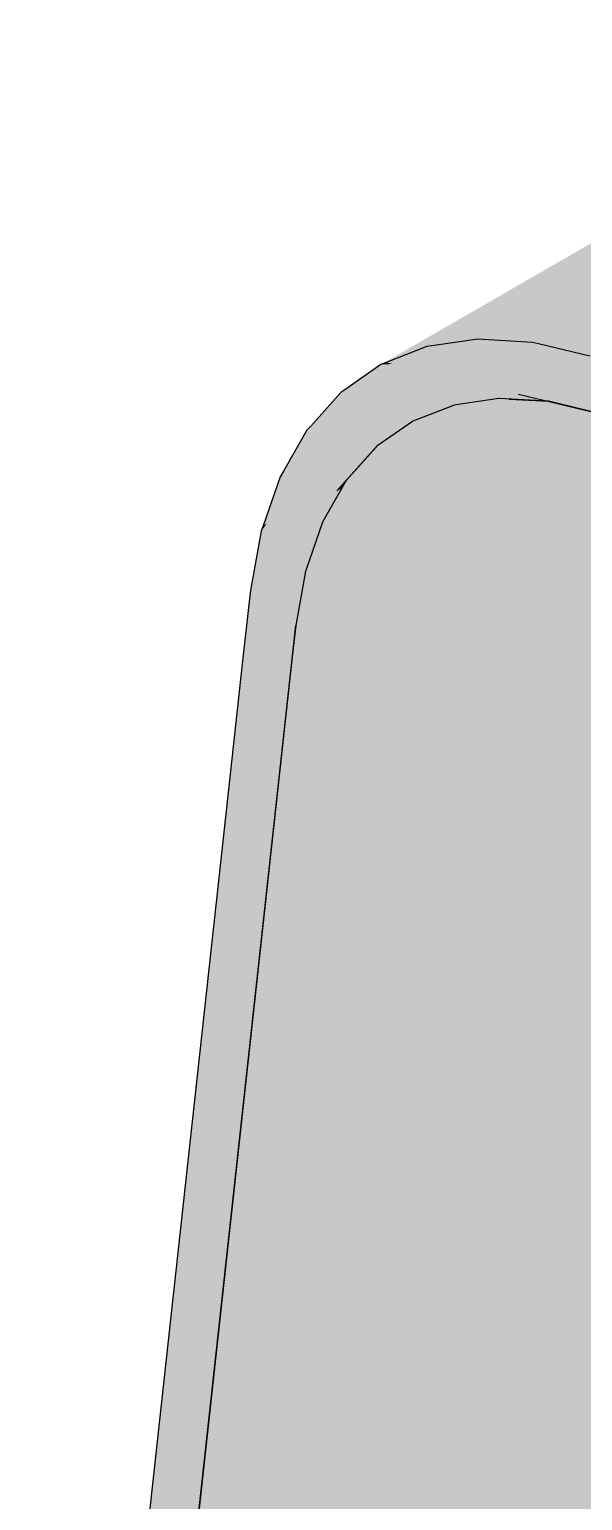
# Model space of a CAD drawing. Extents: x 0 to 2378, y 0 to 1682.
# Drawn here: x 1703.5 to 1729, y 1127.8 to 1195.7 of the extents above; entities that cross this region are included whole.
import ezdxf

# ---------------------------------------------------------------- set-up
doc = ezdxf.new("R2010")
doc.units = 0
doc.layers.add('SOMBRA', color=8, linetype='CONTINUOUS')
doc.layers.add('VISIBLE', color=7, linetype='CONTINUOUS')

msp = doc.modelspace()

# ---------------------------------------------------------------- linework, layer by layer
at = {"layer": 'SOMBRA', "color": 254}
for points in [[(1748.9395, 1195.6587), (1744.387, 1193.9355), (1724.1907, 1181.37)], [(1746.6667, 1194.182), (1748.9395, 1195.6587), (1724.1907, 1181.37)], [(1751.4638, 1195.5076), (1746.6667, 1194.182), (1726.7151, 1181.2189)], [(1749.0906, 1193.905), (1751.4638, 1195.5076), (1726.7151, 1181.2189)], [(1746.5989, 1195.3117), (1741.9061, 1192.9569), (1721.8502, 1181.023)], [(1744.387, 1193.9355), (1746.5989, 1195.3117), (1721.8502, 1181.023)], [(1744.4776, 1194.487), (1740.3866, 1191.9188), (1719.7289, 1180.1983)], [(1741.9061, 1192.9569), (1744.4776, 1194.487), (1719.7289, 1180.1983)], [(1746.6667, 1194.182), (1724.1907, 1181.37), (1724.4489, 1181.3545)], [(1746.6667, 1194.182), (1724.4489, 1181.3545), (1726.7151, 1181.2189)], [(1744.387, 1193.9355), (1721.8502, 1181.023), (1722.0812, 1181.0572)], [(1744.387, 1193.9355), (1722.0812, 1181.0572), (1724.1907, 1181.37)], [(1749.0906, 1193.905), (1726.7151, 1181.2189), (1726.9999, 1181.151)], [(1749.0906, 1193.905), (1726.9999, 1181.151), (1729.3667, 1180.5861)], [(1742.625, 1193.1888), (1738.4983, 1190.0655), (1717.8763, 1178.9001)], [(1740.3866, 1191.9188), (1742.625, 1193.1888), (1717.8763, 1178.9001)], [(1741.9061, 1192.9569), (1719.7289, 1180.1983), (1719.97, 1180.292)], [(1741.9061, 1192.9569), (1719.97, 1180.292), (1721.8502, 1181.023)], [(1741.0623, 1191.4537), (1737.071, 1187.881), (1716.3136, 1177.165)], [(1738.4983, 1190.0655), (1741.0623, 1191.4537), (1716.3136, 1177.165)], [(1740.3866, 1191.9188), (1717.8763, 1178.9001), (1718.0574, 1179.027)], [(1740.3866, 1191.9188), (1718.0574, 1179.027), (1719.7289, 1180.1983)], [(1738.4983, 1190.0655), (1716.3136, 1177.165), (1716.4864, 1177.3569)], [(1738.4983, 1190.0655), (1716.4864, 1177.3569), (1717.8763, 1178.9001)], [(1739.8319, 1189.3063), (1736.6187, 1185.6392), (1715.0832, 1175.0176)], [(1737.071, 1187.881), (1739.8319, 1189.3063), (1715.0832, 1175.0176)], [(1737.071, 1187.881), (1715.0832, 1175.0176), (1715.2276, 1175.2697)], [(1737.071, 1187.881), (1715.2276, 1175.2697), (1716.3136, 1177.165)], [(1738.9551, 1186.7915), (1735.9288, 1182.7607), (1714.2064, 1172.5028)], [(1736.6187, 1185.6392), (1738.9551, 1186.7915), (1714.2064, 1172.5028)], [(1736.6187, 1185.6392), (1714.2064, 1172.5028), (1714.2922, 1172.749)], [(1736.6187, 1185.6392), (1714.2922, 1172.749), (1715.0832, 1175.0176)], [(1735.9288, 1182.7607), (1738.4389, 1183.946), (1713.6902, 1169.6573)], [(1735.9288, 1182.7607), (1713.6902, 1169.6573), (1713.7437, 1169.9521)], [(1735.9288, 1182.7607), (1713.7437, 1169.9521), (1714.2064, 1172.5028)]]:
    msp.add_solid(points, dxfattribs=at)
at = {"layer": 'SOMBRA', "color": 252}
for points in [[(1725.1948, 1178.6265), (1747.8435, 1192.609), (1749.9436, 1192.9152)], [(1727.4187, 1178.5018), (1725.1948, 1178.6265), (1749.9436, 1192.9152)], [(1727.4505, 1178.5), (1727.4187, 1178.5018), (1749.9436, 1192.9152)], [(1727.4505, 1178.5), (1749.9436, 1192.9152), (1752.1992, 1192.7887)], [(1729.7859, 1177.9405), (1727.4505, 1178.5), (1752.1992, 1192.7887)], [(1723.0947, 1178.3203), (1745.9484, 1191.8742), (1747.8435, 1192.609)], [(1725.1652, 1178.6222), (1723.0947, 1178.3203), (1747.8435, 1192.609)], [(1725.1948, 1178.6265), (1725.1652, 1178.6222), (1747.8435, 1192.609)], [(1721.1997, 1177.5855), (1744.2867, 1190.7107), (1745.9484, 1191.8742)], [(1723.068, 1178.31), (1721.1997, 1177.5855), (1745.9484, 1191.8742)], [(1723.0947, 1178.3203), (1723.068, 1178.31), (1745.9484, 1191.8742)], [(1719.538, 1176.422), (1742.8937, 1189.1553), (1744.2867, 1190.7107)], [(1721.1763, 1177.5691), (1719.538, 1176.422), (1744.2867, 1190.7107)], [(1721.1997, 1177.5855), (1721.1763, 1177.5691), (1744.2867, 1190.7107)], [(1718.145, 1174.8666), (1741.7906, 1187.2365), (1742.8937, 1189.1553)], [(1719.5184, 1176.4001), (1718.145, 1174.8666), (1742.8937, 1189.1553)], [(1719.538, 1176.422), (1719.5184, 1176.4001), (1742.8937, 1189.1553)], [(1717.0419, 1172.9478), (1741.0057, 1184.987), (1741.7906, 1187.2365)], [(1718.1294, 1174.8395), (1717.0419, 1172.9478), (1741.7906, 1187.2365)], [(1718.145, 1174.8666), (1718.1294, 1174.8395), (1741.7906, 1187.2365)], [(1716.257, 1170.6984), (1740.5461, 1182.4437), (1741.0057, 1184.987)], [(1717.0308, 1172.9161), (1716.257, 1170.6984), (1741.0057, 1184.987)], [(1717.0419, 1172.9478), (1717.0308, 1172.9161), (1741.0057, 1184.987)], [(1715.7974, 1168.155), (1730.3708, 1089.4814), (1740.5461, 1182.4437)], [(1716.2505, 1170.6625), (1715.7974, 1168.155), (1740.5461, 1182.4437)], [(1716.257, 1170.6984), (1716.2505, 1170.6625), (1740.5461, 1182.4437)], [(1722.4432, 1180.9111), (1724.1907, 1181.37), (1722.0812, 1181.0572)], [(1723.8023, 1180.3622), (1724.1907, 1181.37), (1722.4432, 1180.9111)], [(1723.8023, 1180.3622), (1724.5062, 1181.3222), (1724.1907, 1181.37)], [(1723.8023, 1180.3622), (1726.0477, 1180.4526), (1724.5062, 1181.3222)], [(1724.5062, 1181.3222), (1724.4489, 1181.3545), (1724.1907, 1181.37)], [(1724.5062, 1181.3222), (1726.7151, 1181.2189), (1724.4489, 1181.3545)], [(1726.0477, 1180.4526), (1727.3605, 1180.89), (1724.5062, 1181.3222)], [(1724.5062, 1181.3222), (1726.9999, 1181.151), (1726.7151, 1181.2189)], [(1724.5062, 1181.3222), (1727.3605, 1180.89), (1726.9999, 1181.151)], [(1727.3605, 1180.89), (1729.3667, 1180.5861), (1726.9999, 1181.151)], [(1720.0305, 1180.2775), (1721.8502, 1181.023), (1719.97, 1180.292)], [(1720.0305, 1180.2775), (1722.0812, 1181.0572), (1721.8502, 1181.023)], [(1720.0305, 1180.2775), (1722.4432, 1180.9111), (1722.0812, 1181.0572)], [(1720.2702, 1180.2201), (1722.4432, 1180.9111), (1720.0305, 1180.2775)], [(1720.2702, 1180.2201), (1723.8023, 1180.3622), (1722.4432, 1180.9111)], [(1726.0477, 1180.4526), (1727.8638, 1180.5256), (1727.3605, 1180.89)], [(1727.5387, 1179.6114), (1727.8638, 1180.5256), (1726.0477, 1180.4526)], [(1727.8638, 1180.5256), (1729.3667, 1180.5861), (1727.3605, 1180.89)], [(1727.5387, 1179.6114), (1728.4532, 1180.0991), (1727.8638, 1180.5256)], [(1728.4532, 1180.0991), (1729.3667, 1180.5861), (1727.8638, 1180.5256)], [(1729.1246, 1179.6131), (1729.3667, 1180.5861), (1728.4532, 1180.0991)], [(1718.3891, 1179.0084), (1719.7289, 1180.1983), (1718.0574, 1179.027)], [(1718.8562, 1178.9822), (1719.7289, 1180.1983), (1718.3891, 1179.0084)], [(1725.6442, 1178.6013), (1719.7289, 1180.1983), (1718.8562, 1178.9822)], [(1720.0305, 1180.2775), (1719.97, 1180.292), (1719.7289, 1180.1983)], [(1720.2702, 1180.2201), (1720.0305, 1180.2775), (1719.7289, 1180.1983)], [(1725.6442, 1178.6013), (1720.2702, 1180.2201), (1719.7289, 1180.1983)], [(1726.073, 1178.83), (1723.8023, 1180.3622), (1720.2702, 1180.2201)], [(1725.6442, 1178.6013), (1726.073, 1178.83), (1720.2702, 1180.2201)], [(1726.7297, 1179.1801), (1726.0477, 1180.4526), (1723.8023, 1180.3622)], [(1726.073, 1178.83), (1726.7297, 1179.1801), (1723.8023, 1180.3622)], [(1726.7297, 1179.1801), (1727.5387, 1179.6114), (1726.0477, 1180.4526)], [(1728.929, 1178.8271), (1728.4532, 1180.0991), (1727.5387, 1179.6114)], [(1728.929, 1178.8271), (1729.1246, 1179.6131), (1728.4532, 1180.0991)], [(1728.769, 1178.1841), (1726.7297, 1179.1801), (1726.073, 1178.83)], [(1728.808, 1178.3409), (1727.5387, 1179.6114), (1726.7297, 1179.1801)], [(1728.769, 1178.1841), (1728.808, 1178.3409), (1726.7297, 1179.1801)], [(1728.808, 1178.3409), (1728.929, 1178.8271), (1727.5387, 1179.6114)], [(1729.6695, 1178.4093), (1729.1246, 1179.6131), (1728.929, 1178.8271)], [(1716.5381, 1177.3644), (1717.8763, 1178.9001), (1716.4864, 1177.3569)], [(1716.5381, 1177.3644), (1718.0574, 1179.027), (1717.8763, 1178.9001)], [(1716.5381, 1177.3644), (1718.3891, 1179.0084), (1718.0574, 1179.027)], [(1717.8304, 1177.5528), (1718.3891, 1179.0084), (1716.5381, 1177.3644)], [(1717.8304, 1177.5528), (1718.8562, 1178.9822), (1718.3891, 1179.0084)], [(1725.1948, 1178.6265), (1718.8562, 1178.9822), (1717.8304, 1177.5528)], [(1727.4505, 1178.5), (1726.073, 1178.83), (1725.6442, 1178.6013)], [(1729.7308, 1177.9682), (1728.929, 1178.8271), (1728.808, 1178.3409)], [(1729.7308, 1177.9682), (1729.6695, 1178.4093), (1728.929, 1178.8271)], [(1723.0947, 1178.3203), (1717.8304, 1177.5528), (1716.5638, 1175.7879)], [(1729.7329, 1177.9532), (1728.808, 1178.3409), (1728.769, 1178.1841)], [(1729.7329, 1177.9532), (1729.7308, 1177.9682), (1728.808, 1178.3409)], [(1721.1997, 1177.5855), (1716.5638, 1175.7879), (1714.4747, 1172.8768)], [(1715.5057, 1175.3775), (1716.3136, 1177.165), (1715.2276, 1175.2697)], [(1716.5638, 1175.7879), (1716.3136, 1177.165), (1715.5057, 1175.3775)], [(1716.5638, 1175.7879), (1716.5381, 1177.3644), (1716.3136, 1177.165)], [(1716.5381, 1177.3644), (1716.4864, 1177.3569), (1716.3136, 1177.165)], [(1716.5638, 1175.7879), (1717.8304, 1177.5528), (1716.5381, 1177.3644)], [(1717.6929, 1174.3618), (1719.538, 1176.422), (1714.4747, 1172.8768)], [(1714.4747, 1172.8768), (1716.5638, 1175.7879), (1715.5057, 1175.3775)], [(1714.4747, 1172.8768), (1715.5057, 1175.3775), (1714.3294, 1172.775)], [(1714.3294, 1172.775), (1715.5057, 1175.3775), (1715.2276, 1175.2697)], [(1714.3294, 1172.775), (1715.2276, 1175.2697), (1715.0832, 1175.0176)], [(1717.9263, 1174.4862), (1713.9471, 1170.1792), (1713.585, 1166.9347)], [(1717.9263, 1174.4862), (1717.6929, 1174.3618), (1713.9471, 1170.1792)], [(1717.6929, 1174.3618), (1714.2064, 1172.5028), (1713.9471, 1170.1792)], [(1717.6929, 1174.3618), (1714.4747, 1172.8768), (1714.2064, 1172.5028)], [(1714.3294, 1172.775), (1715.0832, 1175.0176), (1714.2922, 1172.749)], [(1718.145, 1174.8666), (1717.6929, 1174.3618), (1717.9263, 1174.4862)], [(1717.0419, 1172.9478), (1713.585, 1166.9347), (1712.9461, 1161.2096)], [(1713.9471, 1170.1792), (1714.2064, 1172.5028), (1713.7437, 1169.9521)], [(1714.4747, 1172.8768), (1714.3294, 1172.775), (1714.2064, 1172.5028)], [(1714.3294, 1172.775), (1714.2922, 1172.749), (1714.2064, 1172.5028)], [(1716.257, 1170.6984), (1712.9461, 1161.2096), (1710.3693, 1138.1183)], [(1713.585, 1166.9347), (1713.6902, 1169.6573), (1713.3468, 1166.5204)], [(1713.585, 1166.9347), (1713.9471, 1170.1792), (1713.7437, 1169.9521)], [(1713.585, 1166.9347), (1713.7437, 1169.9521), (1713.6902, 1169.6573)], [(1707.5705, 1092.9931), (1715.7974, 1168.155), (1710.3693, 1138.1183)], [(1715.7974, 1168.155), (1715.654, 1166.8456), (1730.3708, 1089.4814)], [(1712.9461, 1161.2096), (1713.585, 1166.9347), (1713.3468, 1166.5204)], [(1715.654, 1166.8456), (1705.6221, 1075.1928), (1730.3708, 1089.4814)], [(1712.9461, 1161.2096), (1713.3468, 1166.5204), (1712.683, 1160.4555)], [(1710.3693, 1138.1183), (1712.9461, 1161.2096), (1712.683, 1160.4555)], [(1710.3693, 1138.1183), (1712.683, 1160.4555), (1710.0364, 1136.2763)], [(1707.5705, 1092.9931), (1710.3693, 1138.1183), (1703.5149, 1076.6951)], [(1710.3693, 1138.1183), (1710.0364, 1136.2763), (1703.5149, 1076.6951)]]:
    msp.add_solid(points, dxfattribs=at)
at = {"layer": 'SOMBRA', "color": 253}
for points in [[(1738.4389, 1183.946), (1714.182, 1167.0026), (1713.6902, 1169.6573)], [(1738.4389, 1183.946), (1738.0956, 1180.8091), (1714.182, 1167.0026)], [(1738.0956, 1180.8091), (1715.1327, 1161.8698), (1714.182, 1167.0026)], [(1738.0956, 1180.8091), (1737.4317, 1174.7442), (1715.1327, 1161.8698)], [(1737.4317, 1174.7442), (1718.9233, 1141.4071), (1715.1327, 1161.8698)], [(1737.4317, 1174.7442), (1734.7852, 1150.565), (1718.9233, 1141.4071)], [(1714.182, 1167.0026), (1713.3468, 1166.5204), (1713.6902, 1169.6573)], [(1714.182, 1167.0026), (1715.1327, 1161.8698), (1712.683, 1160.4555)], [(1714.182, 1167.0026), (1712.683, 1160.4555), (1713.3468, 1166.5204)], [(1715.1327, 1161.8698), (1718.9233, 1141.4071), (1710.0364, 1136.2763)], [(1715.1327, 1161.8698), (1710.0364, 1136.2763), (1712.683, 1160.4555)], [(1732.3192, 1107.2818), (1728.2637, 1090.9838), (1735.118, 1152.407)], [(1735.118, 1152.407), (1728.2637, 1090.9838), (1734.7852, 1150.565)], [(1734.7852, 1150.565), (1728.2637, 1090.9838), (1718.9233, 1141.4071)], [(1718.9233, 1141.4071), (1728.2637, 1090.9838), (1703.5149, 1076.6951)], [(1718.9233, 1141.4071), (1703.5149, 1076.6951), (1710.0364, 1136.2763)]]:
    msp.add_solid(points, dxfattribs=at)
at = {"layer": 'VISIBLE'}
for p, q in [((1724.1907, 1181.37), (1722.0812, 1181.0572)), ((1724.4489, 1181.3545), (1724.1907, 1181.37)), ((1726.7151, 1181.2189), (1724.4489, 1181.3545)), ((1726.9999, 1181.151), (1726.7151, 1181.2189)), ((1729.3667, 1180.5861), (1726.9999, 1181.151)), ((1721.8502, 1181.023), (1719.97, 1180.292)), ((1722.0812, 1181.0572), (1721.8502, 1181.023)), ((1719.7289, 1180.1983), (1718.0574, 1179.027)), ((1719.97, 1180.292), (1719.7289, 1180.1983)), ((1717.8763, 1178.9001), (1716.4864, 1177.3569)), ((1718.0574, 1179.027), (1717.8763, 1178.9001)), ((1725.1652, 1178.6222), (1723.0947, 1178.3203)), ((1725.1948, 1178.6265), (1725.1652, 1178.6222)), ((1727.4187, 1178.5018), (1725.1948, 1178.6265)), ((1725.6442, 1178.6013), (1727.4505, 1178.5)), ((1726.073, 1178.83), (1728.769, 1178.1841)), ((1727.4505, 1178.5), (1727.4187, 1178.5018)), ((1729.7859, 1177.9405), (1727.4505, 1178.5)), ((1723.068, 1178.31), (1721.1997, 1177.5855)), ((1723.0947, 1178.3203), (1723.068, 1178.31)), ((1728.769, 1178.1841), (1729.7329, 1177.9532)), ((1716.3136, 1177.165), (1715.2276, 1175.2697)), ((1716.4864, 1177.3569), (1716.3136, 1177.165)), ((1721.1763, 1177.5691), (1719.538, 1176.422)), ((1721.1997, 1177.5855), (1721.1763, 1177.5691)), ((1717.6929, 1174.3618), (1719.538, 1176.422)), ((1719.5184, 1176.4001), (1718.145, 1174.8666)), ((1719.538, 1176.422), (1719.5184, 1176.4001)), ((1715.2276, 1175.2697), (1715.0832, 1175.0176)), ((1715.0832, 1175.0176), (1714.2922, 1172.749)), ((1718.1294, 1174.8395), (1717.0419, 1172.9478)), ((1717.9263, 1174.4862), (1718.145, 1174.8666)), ((1718.145, 1174.8666), (1718.1294, 1174.8395)), ((1714.2064, 1172.5028), (1713.7437, 1169.9521)), ((1714.2922, 1172.749), (1714.2064, 1172.5028)), ((1717.0308, 1172.9161), (1716.257, 1170.6984)), ((1717.0419, 1172.9478), (1717.0308, 1172.9161)), ((1716.2505, 1170.6625), (1715.7974, 1168.155)), ((1716.257, 1170.6984), (1716.2505, 1170.6625)), ((1713.6902, 1169.6573), (1713.3468, 1166.5204)), ((1713.7437, 1169.9521), (1713.6902, 1169.6573)), ((1707.5705, 1092.9931), (1715.7974, 1168.155)), ((1715.7974, 1168.155), (1715.654, 1166.8456)), ((1715.654, 1166.8456), (1705.6221, 1075.1928)), ((1713.3468, 1166.5204), (1712.683, 1160.4555)), ((1712.683, 1160.4555), (1710.0364, 1136.2763)), ((1710.0364, 1136.2763), (1703.5149, 1076.6951))]:
    msp.add_line(p, q, dxfattribs=at)

doc.saveas('drawing.dxf')
